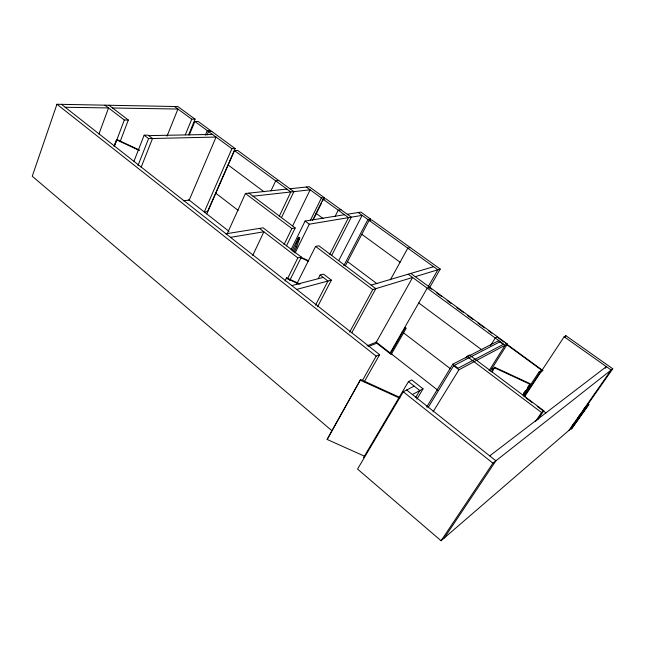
<?xml version="1.0" encoding="UTF-8"?>
<svg xmlns="http://www.w3.org/2000/svg" width="645" height="645" viewBox="0 0 645 645"><rect width="100%" height="100%" fill="white"/><g stroke="black" fill="none" stroke-linecap="round" stroke-linejoin="round"><path stroke-width="0.97" d="M364.377 456.144L327.136 439.447L360.603 379.51L399.852 397.409M327.136 439.447L360.603 379.51M300.078 284.058L286.557 277.802L286.38 278.334L299.022 284.187M294.112 252.268L296.773 246.866L299.731 237.779L298.643 237.271L292.024 250.768M292.999 251.744L295.652 246.342L298.643 237.271M188.638 134.805L195.072 119.188L177.867 106.57L56.945 104.256L32.25 176.246L331.812 430.626M98.911 134.095L108.545 107.941L65.177 107.255M113.955 146.318L116.785 139.449L139.417 150.059M114.665 145.06L116.785 139.449M114.745 145.335L124.324 120.026L128.323 120.026L120.163 141.481M133.983 161.21L144.149 135.208L148.092 135.136L152.51 138.506L216.075 137.062L189.187 200.135L183.212 200.772M137.966 165.563L148.576 138.602L152.51 138.506L141.166 167.192M167.039 136.111L177.931 109.037L112.585 108.005M185.284 134.861L191.726 119.18L195.072 119.188M189.332 134.878L194.855 121.478L198.2 121.478L235.151 148.568L207.553 211.56L204.288 211.971L231.91 148.697L235.151 148.568M205.32 135.224L207.271 130.596L210.576 130.556M207.037 135.119L208.545 131.532L211.85 131.483M206.763 213.914L234.506 150.608L237.739 150.47L293.886 191.638L281.47 217.647M227.193 233.796L245.455 193.492L286.88 189.082M270.997 190.872L275.665 180.842L278.777 180.56M252.743 255.404L263.886 231.781L230.531 237.352M279.245 216.309L290.814 191.976L234.506 150.608M292.669 225.855L310.14 189.823L253.025 196.193M284.01 244.697L291.854 228.515L295.192 227.951L286.493 245.842M291.016 249.768L305.085 221.066L344.462 214.729M297.522 242.278L299.731 237.779M310.301 220.534L321.412 197.975L324.258 197.612L322.484 201.208M295.128 252.921L309.286 224.194L362.159 215.357L338.746 260.596M312.486 220.509L323.032 199.152L325.878 198.781L351.307 217.172L331.675 255.436M314.05 218.276L321.597 202.998M285.05 281.018L286.557 277.802M287.573 278.624L297.845 257.887L301.352 257.121L289.758 280.446M296.813 283.808L315.574 246.414L318.832 245.753L375.817 288.662L351.815 332.723M335.086 216.422L338.238 210.181L341.036 209.754M329.756 254.283L348.518 217.639L323.032 199.152M318.275 278.567L320.105 274.996L323.532 274.133L331.369 280.14L317.525 306.818M315.494 305.182L327.974 281.051L320.105 274.996M343.825 265.659L367.908 219.494L370.52 219.034L369.593 220.8M345.26 265.966L369.093 220.348L371.705 219.889L440.237 269.07L429.304 288.154M349.679 332.086L372.77 289.589L412.615 277.471L376.333 342.148L367.078 345.865M390.362 279.857L407.793 248.172L410.268 247.559M362.393 380.534L376.18 356.145L379.631 354.669L61.477 104.345M364.24 381.848L379.631 354.669M390.152 352.952L427.216 288.162L429.772 287.291M428.393 286.348L437.866 269.795L369.093 220.348M363.554 457.579L408.454 381.614L411.768 379.953L423.064 388.846L416.863 399.158M414.179 386.129L403.27 391.773L357.548 469.068L441.075 540.744L570.777 428.78L612.75 368.779L565.923 335.706L564.157 336.763L524.466 396.788M415.662 397.481L419.806 390.572L408.454 381.614M426.676 407.011L452.782 364.191L498.432 340.794L503.326 344.374L458.071 368.222L452.782 364.191M427.966 407.761L453.637 365.747L500.238 341.656M465.859 358.08L466.916 356.363L469.544 355.024L543.824 410.792L537.68 419.863M433.077 411.824L458.934 369.787L507.389 344.043L410.809 273.432M490.498 345.639L495.255 338.012L497.553 336.859M489.055 370.69L505.132 345.244L408.164 274.214M490.289 371.06L507.389 344.043M491.885 371.472L494.578 367.223L530.093 383.678L530.23 384.331L523.031 395.248M491.974 372.109L494.578 367.223M523.458 393.756L525.667 390.394M527.328 387.879L529.545 384.525M523.643 395.296L538.93 372.133L541.324 370.585L542.211 371.238M541.421 371.754L539.825 372.794L523.974 396.78L525.602 395.667M540.236 372.238L541.324 370.585M564.827 337.367L565.923 335.706M441.075 540.744L492.909 463.175L612.75 368.779M444.252 538.003L495.916 460.812L406.697 389.999M535.366 421.637L541.534 412.526L543.824 410.792M605.22 368.263L606.365 366.618L489.716 455.886M569.043 430.271L611.17 370.02L564.157 336.763M571.736 426.555L574.05 423.257M577.509 418.299L579.823 415.001M583.862 409.22L585.015 407.567M572.059 427.345L588.546 403.972L573.55 425.402M570.583 428.207L571.494 428.893L588.845 404.455L587.918 403.77M588.845 404.455L571.494 428.893M571.212 428.401L570.865 428.699L587.958 404.463L587.627 404.746M412.421 394.498L423.064 388.846M391.958 354.363L391.217 354.387A1.185 0.516 30.1 0 1 390.918 354.266L376.704 343.229L368.319 346.615M415.243 276.673L440.237 269.07M371.141 285.138L433.577 266.708M296.684 289.411L331.369 280.14M291.798 285.566L323.25 277.414M226 233.788L263.128 227.814L301.352 257.121M347.3 214.269L360.845 212.092L370.52 219.034M289.96 188.759L309.205 186.711L324.258 197.612M148.721 135.619L212.463 134.41M360.507 380.268L399.819 398.191M494.667 367.852L530.23 384.331M295.652 246.342L296.773 246.866M300.626 257.089L308.608 260.806M300.473 257.573L308.463 261.298M116.431 139.772L139.094 150.39M358.201 212.511L367.908 219.494M306.278 187.018L321.412 197.975M361.805 234.304L400.069 262.209M429.256 287.468L431.699 289.25M436.576 292.814L441.446 296.386M447.138 300.546L451.202 303.521M456.894 307.681L463.392 312.43M467.456 315.405L473.148 319.565M478.018 323.137L484.524 327.886M488.588 330.861L491.837 333.239M498.335 337.996L504.027 342.156M505.656 343.342L543.034 370.69M506.889 344.744L541.856 370.335M587.329 404.262L588.256 404.947M538.93 372.133L539.825 372.794M174.472 106.506L191.726 119.18M194.855 121.478L231.91 148.697M316.026 213.342L323.153 218.582M418.758 302.957L481.952 349.945M305.085 221.066L309.286 224.194M228.185 165.023L264.111 191.815M491.829 368.505L493.441 369.706M524.014 392.611L525.619 393.813M347.534 261.62L376.994 283.719M526.062 397.989L532.431 402.77M537.204 406.358L545.96 412.937M466.916 356.363L541.534 412.526M248.946 193.121L295.192 227.951M245.455 193.492L291.854 228.515M315.574 246.414L372.77 289.589M453.637 365.747L458.934 369.787M108.981 105.248L128.323 120.026M402.23 331.861L450.194 368.569M104.933 105.175L124.324 120.026M144.149 135.208L148.576 138.602M215.817 193.25L238.126 210.383M259.483 228.403L297.845 257.887M376.035 341.923L437.971 390.322M188.622 199.684L228.983 231.329M56.945 104.256L376.18 356.145M403.27 391.773L492.909 463.175M405.35 327.547L390.556 353.412L391.418 354.081L406.229 328.216L405.35 327.547"/></g></svg>
